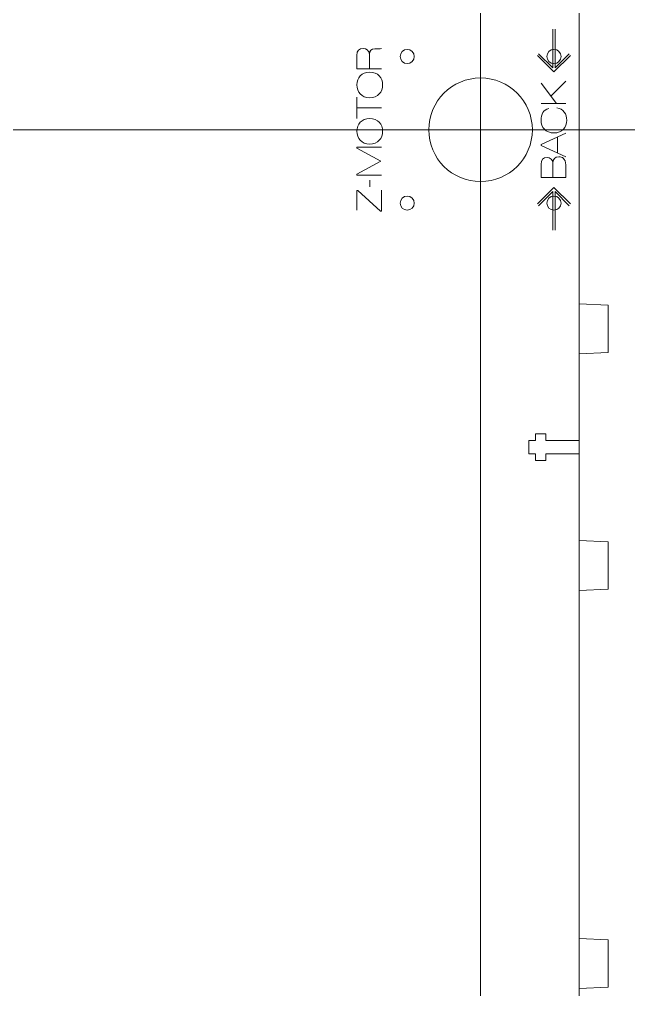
# Model space of a CAD drawing. Header units: millimetres. Extents: x -1390 to 6316, y -1840 to 2435.
# Drawn here: x 3388.5 to 3491.5, y -596.2 to -432.1 of the extents above; entities that cross this region are included whole.
import ezdxf

# ---------------------------------------------------------------- set-up
doc = ezdxf.new("R2010")
doc.units = ezdxf.units.MM
for name, color, linetype, lineweight, true_color in [('New Bottom board', 1, 'CONTINUOUS', 0, 0xff0000), ('New Bottom Board Text', 5, 'CONTINUOUS', 0, 0x0000ff), ('Referance lines', 3, 'CONTINUOUS', 0, 0x00ff00)]:
    doc.layers.add(name, color=color, linetype=linetype, lineweight=lineweight, true_color=true_color)

msp = doc.modelspace()

# ---------------------------------------------------------------- linework, layer by layer
at = {"layer": 'New Bottom board', "color": 1, "true_color": 0xff0000}
for p, q in [((3483.12, -421.35), (3483.12, -480.25)), ((3483.12, -480.25), (3487.99, -480.45)), ((3487.99, -480.45), (3487.99, -488.48)), ((3487.99, -488.48), (3483.12, -488.68)), ((3483.12, -488.68), (3483.12, -503.32)), ((3475.74, -503.32), (3474.59, -503.32)), ((3474.59, -503.32), (3474.59, -505.61)), ((3477.5, -502.2), (3475.74, -502.2)), ((3475.74, -502.2), (3475.74, -503.32)), ((3477.5, -503.32), (3477.5, -502.2)), ((3483.12, -503.32), (3477.5, -503.32)), ((3474.59, -505.61), (3475.74, -505.61)), ((3475.74, -505.61), (3475.74, -506.73)), ((3475.74, -506.73), (3477.5, -506.73)), ((3477.5, -506.73), (3477.5, -505.61)), ((3477.5, -505.61), (3483.12, -505.61)), ((3483.12, -505.61), (3483.12, -520.26)), ((3483.12, -520.26), (3487.99, -520.46)), ((3487.99, -520.46), (3487.99, -528.49)), ((3487.99, -528.49), (3483.12, -528.69)), ((3483.12, -528.69), (3483.12, -587.59)), ((3483.12, -587.59), (3487.99, -587.79)), ((3487.99, -587.79), (3487.99, -595.82)), ((3487.99, -595.82), (3483.12, -596.02)), ((3483.12, -596.02), (3483.12, -610.65))]:
    msp.add_line(p, q, dxfattribs=at)
for points in [[(3452.84, -438.39), (3452.84, -438.39)], [(3477.64, -438.39), (3477.64, -438.39)], [(3457.68, -450.79), (3457.68, -450.79)], [(3452.84, -463.19), (3452.84, -463.19)], [(3477.64, -463.19), (3477.64, -463.19)]]:
    msp.add_lwpolyline(points, dxfattribs=at)
for points in [[(3454.04, -437.19), (3453.38, -437.19), (3452.84, -437.73), (3452.84, -438.39)], [(3455.24, -438.39), (3455.24, -437.73), (3454.71, -437.19), (3454.04, -437.19)], [(3478.84, -437.19), (3478.18, -437.19), (3477.64, -437.73), (3477.64, -438.39)], [(3480.04, -438.39), (3480.04, -437.73), (3479.51, -437.19), (3478.84, -437.19)], [(3452.84, -438.39), (3452.84, -439.06), (3453.38, -439.59), (3454.04, -439.59)], [(3454.04, -439.59), (3454.71, -439.59), (3455.24, -439.06), (3455.24, -438.39)], [(3477.64, -438.39), (3477.64, -439.06), (3478.18, -439.59), (3478.84, -439.59)], [(3478.84, -439.59), (3479.51, -439.59), (3480.04, -439.06), (3480.04, -438.39)], [(3466.44, -442.03), (3461.61, -442.03), (3457.68, -445.95), (3457.68, -450.79)], [(3475.2, -450.79), (3475.2, -445.95), (3471.28, -442.03), (3466.44, -442.03)], [(3457.68, -450.79), (3457.68, -455.63), (3461.61, -459.55), (3466.44, -459.55)], [(3466.44, -459.55), (3471.28, -459.55), (3475.2, -455.63), (3475.2, -450.79)], [(3454.04, -461.99), (3453.38, -461.99), (3452.84, -462.53), (3452.84, -463.19)], [(3455.24, -463.19), (3455.24, -462.53), (3454.71, -461.99), (3454.04, -461.99)], [(3478.84, -461.99), (3478.18, -461.99), (3477.64, -462.53), (3477.64, -463.19)], [(3480.04, -463.19), (3480.04, -462.53), (3479.51, -461.99), (3478.84, -461.99)], [(3452.84, -463.19), (3452.84, -463.86), (3453.38, -464.39), (3454.04, -464.39)], [(3454.04, -464.39), (3454.71, -464.39), (3455.24, -463.86), (3455.24, -463.19)], [(3477.64, -463.19), (3477.64, -463.86), (3478.18, -464.39), (3478.84, -464.39)], [(3478.84, -464.39), (3479.51, -464.39), (3480.04, -463.86), (3480.04, -463.19)]]:
    msp.add_open_spline(points, degree=3, dxfattribs=at)
at = {"layer": 'New Bottom Board Text', "color": 5, "true_color": 0x0000ff}
for points in [[(3478.64, -433.79), (3478.64, -440.33), (3476.24, -437.93)], [(3481.44, -437.93), (3479.04, -440.33), (3479.04, -433.79)], [(3447.66, -438.04), (3447.67, -438.05)], [(3447.67, -438.05), (3447.68, -440.49)], [(3449.7, -440.49), (3445.53, -440.49), (3445.53, -438.2)], [(3481.63, -438.23), (3478.84, -441.01), (3476.06, -438.23)], [(3479.28, -446.36), (3476.67, -442.93)], [(3478.31, -445.09), (3480.83, -442.55)], [(3445.53, -443.2), (3445.53, -443.2)], [(3445.53, -448.88), (3445.53, -445.29)], [(3449.7, -447.07), (3445.53, -447.07)], [(3480.83, -446.36), (3476.67, -446.36)], [(3445.53, -451.05), (3445.53, -451.05)], [(3480.83, -455.34), (3476.67, -453.42), (3476.67, -453.27), (3480.83, -451.35)], [(3479.46, -451.99), (3479.46, -454.71)], [(3449.7, -458.49), (3445.53, -458.49), (3445.53, -458.29), (3449.58, -456.1), (3449.58, -456.09), (3445.53, -453.91), (3445.53, -453.72), (3449.7, -453.72)], [(3476.67, -458.85), (3476.67, -456.59)], [(3480.83, -456.74), (3480.83, -458.85), (3476.67, -458.85), (3476.67, -458.85)], [(3478.65, -456.39), (3478.65, -458.85)], [(3478.65, -456.39), (3478.66, -456.39)], [(3447.7, -460.45), (3447.7, -459.33)], [(3445.53, -464.36), (3445.53, -461.04), (3445.67, -461.04), (3449.53, -464.55), (3449.7, -464.55), (3449.7, -460.98)], [(3476.06, -463.34), (3478.84, -460.55), (3481.63, -463.34)], [(3476.25, -463.63), (3478.64, -461.24), (3478.64, -467.78)], [(3479.04, -467.78), (3479.04, -461.24), (3481.44, -463.64)]]:
    msp.add_lwpolyline(points, dxfattribs=at)
for points in [[(3445.53, -438.2), (3445.53, -437.36), (3445.92, -437.05), (3446.66, -437.05)], [(3446.66, -437.05), (3447.06, -437.05), (3447.62, -437.32), (3447.66, -438.04)], [(3447.67, -438.05), (3447.68, -437.4), (3447.97, -437.12), (3448.55, -437.12)], [(3448.55, -437.12), (3448.7, -437.12), (3449.53, -437.11), (3449.7, -437.03)], [(3445.53, -443.2), (3445.53, -442), (3446.33, -441.03), (3447.7, -441.03)], [(3447.7, -441.03), (3449.08, -441.03), (3449.88, -442), (3449.88, -443.2)], [(3447.7, -445.36), (3446.33, -445.36), (3445.53, -444.39), (3445.53, -443.2)], [(3449.88, -443.2), (3449.88, -444.39), (3449.08, -445.36), (3447.7, -445.36)], [(3476.67, -449.17), (3476.67, -448.19), (3477.07, -447.4), (3477.97, -447.18)], [(3479.35, -447.08), (3480.46, -447.2), (3481.02, -448.21), (3481.02, -449.17)], [(3445.53, -451.05), (3445.53, -449.85), (3446.33, -448.88), (3447.7, -448.88)], [(3447.7, -448.88), (3449.08, -448.88), (3449.88, -449.85), (3449.88, -451.05)], [(3478.84, -451.33), (3477.46, -451.33), (3476.67, -450.36), (3476.67, -449.17)], [(3481.02, -449.17), (3481.02, -450.36), (3480.22, -451.33), (3478.84, -451.33)], [(3447.7, -453.2), (3446.33, -453.2), (3445.53, -452.24), (3445.53, -451.05)], [(3449.88, -451.05), (3449.88, -452.24), (3449.08, -453.2), (3447.7, -453.2)], [(3476.67, -456.59), (3476.67, -455.93), (3477.02, -455.47), (3477.7, -455.47)], [(3477.7, -455.47), (3478.19, -455.47), (3478.66, -455.9), (3478.65, -456.39)], [(3478.66, -456.39), (3478.68, -455.85), (3478.97, -455.34), (3479.7, -455.34)], [(3479.7, -455.34), (3480.19, -455.34), (3480.83, -455.65), (3480.83, -456.74)]]:
    msp.add_open_spline(points, degree=3, dxfattribs=at)
at = {"layer": 'Referance lines'}
for p, q in [((3483.12, 95.8), (3483.12, -997.38)), ((3466.44, -450.79), (3466.44, -110.56)), ((3466.44, -442.03), (3466.44, -459.55)), ((3466.44, -450.79), (3466.44, -791.03))]:
    msp.add_line(p, q, dxfattribs=at)
at = {"layer": 'Referance lines', "color": 3, "true_color": 0x00ff00}
for p, q in [((3483.12, -44.11), (3483.12, -857.47)), ((2645.12, -450.79), (3483.12, -450.79)), ((3633.12, -450.79), (3333.12, -450.79))]:
    msp.add_line(p, q, dxfattribs=at)

doc.saveas('drawing.dxf')
